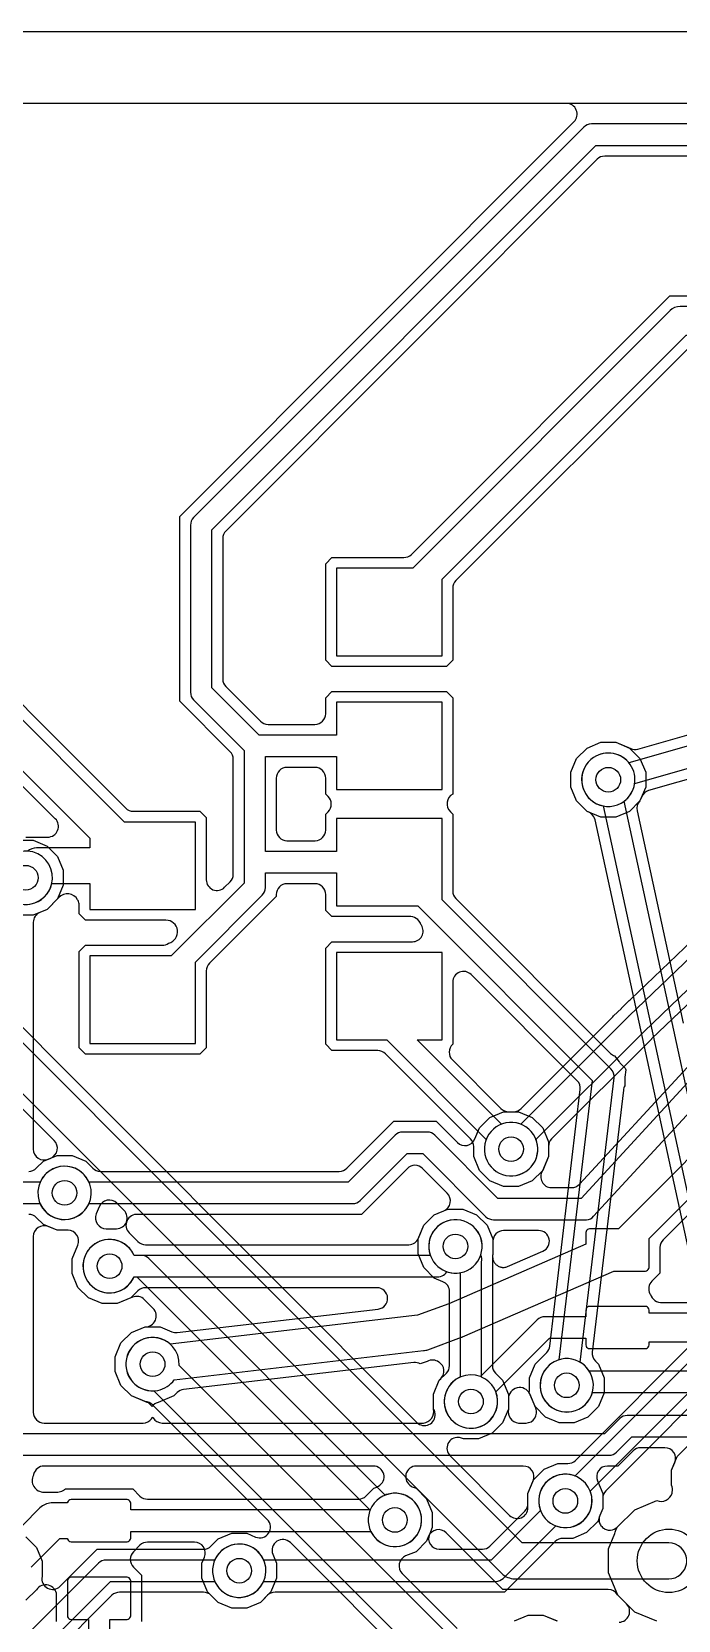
# Model space of a CAD drawing. Header units: millimetres. Extents: x 0 to 56, y 0 to 100.
# Drawn here: x 12.28 to 21.46, y 77.47 to 100 of the extents above; entities that cross this region are included whole.
import ezdxf

# ---------------------------------------------------------------- set-up
doc = ezdxf.new("R2010")
doc.units = ezdxf.units.MM

msp = doc.modelspace()

# ---------------------------------------------------------------- linework, layer by layer
at = {"layer": '16_copper'}
for points in [[(54.832, 98.984), (1.168, 98.984, 0.414214), (1.016, 98.832), (1.016, 70.027, 0.668179)], [(26.808, 91.357), (20.761, 89.632), (20.755, 89.64), (20.72, 89.675), (20.681, 89.705), (20.638, 89.73), (20.592, 89.749), (20.544, 89.762), (20.495, 89.768), (20.445, 89.768), (20.396, 89.762), (20.348, 89.749), (20.302, 89.73), (20.259, 89.705), (20.22, 89.675), (20.185, 89.64), (20.155, 89.601), (20.13, 89.558), (20.111, 89.512), (20.098, 89.464), (20.092, 89.415), (20.092, 89.365), (20.098, 89.316), (20.111, 89.268), (20.13, 89.222), (20.155, 89.179), (20.185, 89.14), (20.22, 89.105), (20.259, 89.075), (20.302, 89.05), (20.348, 89.031), (20.396, 89.018), (20.445, 89.012), (20.495, 89.012), (20.544, 89.018, 0.319665), (20.845, 89.338), (26.871, 91.058)], [(24.054, 90.095), (21.043, 89.237, 0.228936), (20.944, 89.148), (20.92, 89.089), (20.771, 88.94), (20.576, 88.859), (20.364, 88.859), (20.169, 88.94), (20.02, 89.089), (19.939, 89.284), (19.939, 89.496), (20.02, 89.691), (20.169, 89.84), (20.364, 89.921), (20.576, 89.921), (20.789, 89.832, 0.169235), (20.889, 89.826), (24.233, 90.78, 0.050779)], [(12.094, 88.531), (12.306, 88.531), (12.501, 88.45), (12.65, 88.301), (12.731, 88.106), (12.731, 87.894), (12.65, 87.699), (12.501, 87.55), (12.4, 87.509, 0.303346), (12.306, 87.368), (12.306, 84.149, 0.534512), (12.517, 84.008), (12.644, 84.061), (12.856, 84.061), (13.051, 83.98), (13.151, 83.879, 0.198912), (13.259, 83.835), (16.651, 83.835, 0.198912), (16.758, 83.879), (17.424, 84.545), (18.026, 84.545), (18.327, 84.244, 0.534516), (18.575, 84.294), (18.64, 84.451), (18.789, 84.6), (18.984, 84.681), (19.126, 84.681, 0.198912), (19.234, 84.725), (20.525, 86.016, 0.051356), (20.545, 86.041), (20.656, 86.147, 0.005605), (20.658, 86.149), (20.768, 86.259, 0.049682), (20.792, 86.277), (21.662, 87.109, 0.204734)], [(12.181, 87.622, 0.992387), (12.225, 88.378)], [(21.884, 87.111), (20.765, 86.04, 0.005594), (20.762, 86.038), (19.227, 84.503), (19.212, 84.509), (19.164, 84.522), (19.115, 84.528), (19.065, 84.528), (19.016, 84.522), (18.968, 84.509), (18.922, 84.49), (18.879, 84.465), (18.84, 84.435), (18.805, 84.4), (18.775, 84.361), (18.75, 84.318), (18.731, 84.272), (18.718, 84.224), (18.712, 84.175), (18.712, 84.125), (18.718, 84.076), (18.731, 84.028), (18.75, 83.982), (18.775, 83.939), (18.805, 83.9), (18.84, 83.865), (18.879, 83.835), (18.922, 83.81), (18.968, 83.791), (19.016, 83.778), (19.065, 83.772), (19.115, 83.772), (19.164, 83.778, 0.46627), (19.443, 84.287), (20.977, 85.821), (22.095, 86.891, 0.967962)], [(24.426, 86.834), (20.613, 83.02), (20.202, 83.02), (20.187, 83.016), (20.173, 83.008), (20.162, 82.997), (20.154, 82.983), (20.15, 82.968), (20.15, 82.801), (18.206, 81.956), (17.76, 81.793), (14.25, 81.385), (14.25, 81.385), (14.211, 81.415), (14.168, 81.44), (14.122, 81.459), (14.074, 81.472), (14.025, 81.478), (13.975, 81.478), (13.926, 81.472), (13.878, 81.459), (13.832, 81.44), (13.789, 81.415), (13.75, 81.385), (13.715, 81.35), (13.685, 81.311), (13.66, 81.268), (13.641, 81.222), (13.628, 81.174), (13.622, 81.125), (13.622, 81.075), (13.628, 81.026), (13.641, 80.978), (13.66, 80.932), (13.685, 80.889), (13.715, 80.85), (13.75, 80.815), (13.789, 80.785), (13.832, 80.76), (13.878, 80.741), (13.926, 80.728), (13.975, 80.722), (14.025, 80.722), (14.074, 80.728, 0.190854), (14.308, 80.88), (17.848, 81.292, 0.058844), (17.906, 81.305), (18.387, 81.481, 0.014825), (18.401, 81.487), (20.547, 82.42), (20.998, 82.42), (21.013, 82.424), (21.027, 82.432), (21.038, 82.443), (21.046, 82.457), (21.05, 82.472), (21.05, 82.883), (24.654, 86.487)], [(22.082, 86.667), (21.084, 85.713, 0.005594), (21.082, 85.711), (19.665, 84.294, 0.198912), (19.621, 84.186), (19.621, 84.044), (19.537, 83.842, 0.600804), (19.663, 83.605), (19.95, 83.605, 0.209473), (20.062, 83.654), (21.589, 85.31, 0.188394)], [(24.673, 86.29), (21.247, 82.864, 0.198912), (21.202, 82.756), (21.202, 82.392), (21.088, 82.278, 0.327401), (21.061, 82.1), (21.067, 82.09, 0.351295), (21.238, 81.976), (21.882, 81.976, 0.120614)], [(22.07, 81.823), (21.05, 81.823), (21.05, 81.868), (21.046, 81.883), (21.038, 81.897), (21.027, 81.908), (21.013, 81.916), (20.998, 81.92), (20.202, 81.92), (20.187, 81.916), (20.173, 81.908), (20.162, 81.897), (20.154, 81.883), (20.15, 81.868), (20.15, 81.772), (19.57, 81.772, 0.198912), (19.462, 81.728), (18.657, 80.923, 0.957233), (18.352, 80.23), (18.398, 80.211, 0.637025), (18.873, 80.707), (19.633, 81.468), (20.15, 81.468), (20.15, 81.372), (20.154, 81.357), (20.162, 81.343), (20.173, 81.332), (20.187, 81.324), (20.202, 81.32), (20.998, 81.32), (21.013, 81.324), (21.027, 81.332), (21.038, 81.343), (21.046, 81.357), (21.05, 81.372), (21.05, 81.417), (22.07, 81.417)], [(22.984, 81.002), (20.2, 81.002), (20.195, 81.011), (20.165, 81.05), (20.13, 81.085), (20.091, 81.115), (20.048, 81.14), (20.002, 81.159), (19.954, 81.172), (19.905, 81.178), (19.855, 81.178), (19.806, 81.172), (19.758, 81.159), (19.712, 81.14), (19.669, 81.115), (19.63, 81.085), (19.595, 81.05), (19.565, 81.011), (19.54, 80.968), (19.521, 80.922), (19.508, 80.874), (19.502, 80.825), (19.502, 80.775), (19.508, 80.726), (19.521, 80.678), (19.54, 80.632), (19.565, 80.589), (19.595, 80.55), (19.63, 80.515), (19.669, 80.485), (19.712, 80.46), (19.758, 80.441), (19.806, 80.428), (19.855, 80.422), (19.905, 80.422), (19.954, 80.428, 0.282227), (20.244, 80.698), (22.984, 80.698, 0.957229)], [(26.118, 76.278), (23.622, 78.773), (23.622, 79.76, 0.198912), (23.578, 79.868), (23.118, 80.328, 0.198912), (23.01, 80.372), (20.74, 80.372, 0.198912), (20.632, 80.328), (20.417, 80.112), (9.778, 80.112, 0.081845)], [(9.715, 79.808), (20.48, 79.808, 0.198912), (20.588, 79.852), (20.803, 80.068), (22.947, 80.068), (23.318, 79.697), (23.318, 78.71, 0.198912), (23.362, 78.602), (25.858, 76.107, 0.309038)], [(21.16, 77.454), (20.845, 77.584), (20.604, 77.825), (20.474, 78.14), (20.474, 78.48), (20.564, 78.699, 0.053826), (20.573, 78.731), (20.575, 78.745, 0.069909), (20.598, 78.789), (20.845, 79.036), (21.16, 79.166, 0.450919), (21.376, 79.271), (21.379, 79.283, 0.153083), (21.369, 79.384), (21.369, 79.596), (21.415, 79.704, 0.534521), (21.274, 79.915), (20.929, 79.915, 0.198912), (20.822, 79.871), (20.606, 79.655), (20.457, 79.655, 0.534512), (20.316, 79.444), (20.391, 79.266), (20.391, 79.054), (20.35, 78.955, 0.131214), (20.327, 78.876), (20.316, 78.865), (20.161, 78.71), (19.966, 78.629), (19.824, 78.629, 0.198912), (19.716, 78.585), (18.996, 77.865), (15.739, 77.865, 0.198912), (15.631, 77.821), (15.531, 77.72), (15.336, 77.639), (15.124, 77.639), (14.929, 77.72), (14.78, 77.869), (14.699, 78.064), (14.699, 78.276), (14.736, 78.364, 0.534512), (14.595, 78.575), (13.929, 78.575, 0.198909), (13.821, 78.531), (13.728, 78.438, 0.414218), (13.728, 78.222), (13.842, 78.108), (13.842, 77.452)], [(12.278, 78.219), (12.685, 78.626), (12.792, 78.626), (12.794, 78.617), (12.802, 78.603), (12.813, 78.592), (12.827, 78.584), (12.842, 78.58), (13.638, 78.58), (13.653, 78.584), (13.667, 78.592), (13.678, 78.603), (13.686, 78.617), (13.69, 78.632), (13.69, 78.728), (17.098, 78.728, 0.943629), (17.799, 79.012), (17.78, 79.058, 0.647129), (17.09, 79.032), (13.69, 79.032), (13.69, 79.128), (13.686, 79.143), (13.678, 79.157), (13.667, 79.168), (13.653, 79.176), (13.638, 79.18), (12.842, 79.18), (12.827, 79.176), (12.813, 79.168), (12.802, 79.157), (12.794, 79.143), (12.792, 79.134), (12.58, 79.134), (12.561, 79.132, 0.179039), (12.4, 79.06), (12.154, 78.813)], [(12.638, 77.452), (12.638, 77.828, 0.699746), (12.352, 77.901), (12.201, 77.75)]]:
    msp.add_lwpolyline(points, format="xyb", dxfattribs=at)
for points in [[(20.159, 83.148, 0.194436), (20.262, 83.197), (22.037, 85.122, 0.938334), (22.328, 85.82), (22.282, 85.839, 0.651358), (21.813, 85.329), (20.083, 83.452), (18.903, 83.452), (18.008, 84.348, 0.198912), (17.9, 84.392), (17.55, 84.392, 0.198912), (17.442, 84.348), (16.777, 83.682), (13.096, 83.682, 0.957229), (12.391, 83.408), (12.41, 83.362, 0.637026), (13.096, 83.378), (16.84, 83.378, 0.198912), (16.948, 83.422), (17.613, 84.088), (17.837, 84.088), (18.732, 83.192, 0.198912), (18.84, 83.148), (20.15, 83.148)], [(17.639, 82.795, 0.294838), (17.775, 82.889), (17.85, 83.071), (17.999, 83.22), (18.135, 83.276, 0.534516), (18.184, 83.525), (17.833, 83.876, 0.414214), (17.617, 83.876), (16.966, 83.225), (13.768, 83.225, 0.697292), (13.684, 82.946), (13.791, 82.839, 0.198912), (13.899, 82.795), (17.634, 82.795)], [(13.464, 82.118, 0.244665), (13.736, 82.338), (18.02, 82.338, 0.284338), (18.178, 82.411), (18.226, 82.398, 1), (18.374, 83.142), (18.325, 83.148, 0.493144), (17.928, 82.696), (17.941, 82.648), (17.943, 82.642), (13.736, 82.642), (13.73, 82.658), (13.705, 82.701), (13.675, 82.74), (13.64, 82.775), (13.601, 82.805), (13.558, 82.83), (13.512, 82.849), (13.464, 82.862), (13.415, 82.868), (13.365, 82.868), (13.316, 82.862), (13.268, 82.849), (13.222, 82.83), (13.179, 82.805), (13.14, 82.775), (13.105, 82.74), (13.075, 82.701), (13.05, 82.658), (13.031, 82.612), (13.018, 82.564), (13.012, 82.515), (13.012, 82.465), (13.018, 82.416), (13.031, 82.368), (13.05, 82.322), (13.075, 82.279), (13.105, 82.24), (13.14, 82.205), (13.179, 82.175), (13.222, 82.15), (13.268, 82.131), (13.316, 82.118), (13.365, 82.112), (13.415, 82.112)], [(13.865, 80.265, 0.231915), (13.984, 80.325), (13.993, 80.337, -0.013894), (14, 80.35), (14.007, 80.338, 0.260793), (14.136, 80.265), (17.844, 80.265, 0.456858), (17.989, 80.463), (17.989, 80.676), (18.07, 80.871), (18.092, 80.893), (18.099, 80.901, 0.449922), (18.07, 81.127), (18.066, 81.129, 0.275097), (17.897, 81.14), (17.8, 81.104, 0.156153), (17.709, 81.122), (14.439, 80.742, 0.169008), (14.349, 80.698), (14.301, 80.65), (14.078, 80.558, 0.168641), (13.992, 80.498), (13.984, 80.51, 0.130823), (13.922, 80.558), (13.699, 80.65), (13.55, 80.799), (13.469, 80.994), (13.469, 81.206), (13.55, 81.401), (13.699, 81.55), (13.894, 81.631), (14.106, 81.631), (14.275, 81.56, 0.127795), (14.351, 81.55), (17.203, 81.881, 0.94375), (17.185, 82.185), (13.899, 82.185, 0.198912), (13.791, 82.141), (13.691, 82.04), (13.496, 81.959), (13.284, 81.959), (13.089, 82.04), (12.94, 82.189), (12.859, 82.384), (12.859, 82.596), (12.939, 82.789, 0.534512), (12.799, 82.999), (12.644, 82.999), (12.517, 83.052, 0.534512), (12.306, 82.911), (12.306, 80.417, 0.414214), (12.459, 80.265), (13.864, 80.265)], [(18.992, 82.473, 0.08182), (19.04, 82.485), (19.542, 82.703, 0.813415), (19.481, 82.995), (18.983, 82.995, 0.414214), (18.831, 82.843), (18.831, 82.657), (18.829, 82.653), (18.829, 82.65), (18.828, 82.647), (18.828, 82.635), (18.827, 82.623), (18.827, 82.619), (18.827, 82.616), (18.829, 82.604), (18.83, 82.592), (18.831, 82.589), (18.832, 82.586), (18.836, 82.574), (18.84, 82.563), (18.841, 82.56), (18.842, 82.557), (18.849, 82.547), (18.855, 82.536), (18.857, 82.534), (18.859, 82.531), (18.867, 82.522), (18.875, 82.513), (18.878, 82.511), (18.88, 82.509), (18.89, 82.502), (18.9, 82.494), (18.903, 82.493), (18.906, 82.491), (18.917, 82.486), (18.928, 82.481), (18.931, 82.48), (18.934, 82.479), (18.946, 82.477), (18.958, 82.474), (18.961, 82.474), (18.964, 82.473), (18.976, 82.473), (18.989, 82.472)], [(19.302, 80.265, 0.528512), (19.44, 80.476), (19.356, 80.677, 0.803845), (19.051, 80.606), (19.051, 80.461, 0.452962), (19.196, 80.265), (19.299, 80.265)], [(16.927, 79.185, 0.189183), (17.029, 79.229), (17.139, 79.34, 0.084721), (17.195, 79.363), (17.207, 79.37, 0.776906), (17.135, 79.655), (12.459, 79.655, 0.348697), (12.311, 79.537), (12.308, 79.526, 0.577693), (12.459, 79.286), (12.653, 79.286, 0.136851), (12.731, 79.309), (12.74, 79.314, 0.039359), (12.762, 79.332), (13.718, 79.332), (13.821, 79.229, 0.198912), (13.929, 79.185), (16.921, 79.185)], [(18.686, 78.475, 0.189183), (18.788, 78.519), (19.285, 79.016, 0.198912), (19.329, 79.124), (19.329, 79.266), (19.404, 79.444, 0.534512), (19.263, 79.655), (17.745, 79.655, 0.778622), (17.673, 79.369), (17.687, 79.362), (17.741, 79.34), (17.89, 79.191), (17.971, 78.996), (17.971, 78.784), (17.93, 78.686, 0.534515), (18.07, 78.475), (18.681, 78.475)], [(15.304, 77.798, 0.244665), (15.576, 78.018), (18.87, 78.018, 0.198912), (18.978, 78.062), (19.723, 78.807, 0.957233), (20.028, 79.5), (19.982, 79.519, 0.637025), (19.507, 79.023), (18.807, 78.322), (15.576, 78.322), (15.57, 78.338), (15.545, 78.381), (15.515, 78.42), (15.48, 78.455), (15.441, 78.485), (15.398, 78.51), (15.352, 78.529), (15.304, 78.542), (15.255, 78.548), (15.205, 78.548), (15.156, 78.542), (15.108, 78.529), (15.062, 78.51), (15.019, 78.485), (14.98, 78.455), (14.945, 78.42), (14.915, 78.381), (14.89, 78.338), (14.871, 78.292), (14.858, 78.244), (14.852, 78.195), (14.852, 78.145), (14.858, 78.096), (14.871, 78.048), (14.89, 78.002), (14.915, 77.959), (14.945, 77.92), (14.98, 77.885), (15.019, 77.855), (15.062, 77.83), (15.108, 77.811), (15.156, 77.798), (15.205, 77.792), (15.255, 77.792)]]:
    msp.add_lwpolyline(points, format="xyb", close=True, dxfattribs=at)
for points in [[(13.392, 76.318), (13.392, 77.48), (13.638, 77.48), (13.653, 77.484), (13.667, 77.492), (13.678, 77.503), (13.686, 77.517), (13.69, 77.532), (13.69, 78.028), (13.686, 78.043), (13.678, 78.057), (13.667, 78.068), (13.653, 78.076), (13.638, 78.08), (12.842, 78.08), (12.827, 78.076), (12.813, 78.068), (12.802, 78.057), (12.794, 78.043), (12.79, 78.028), (12.79, 77.532), (12.794, 77.517), (12.802, 77.503), (12.813, 77.492), (12.827, 77.484), (12.842, 77.48), (13.088, 77.48), (13.088, 76.154)], [(19.139, 77.46), (19.334, 77.541), (19.546, 77.541), (19.741, 77.46)]]:
    msp.add_lwpolyline(points, dxfattribs=at)
at = {"layer": '1_copper'}
for points in [[(10.804, 91.8), (13.618, 88.987, 0.198912), (13.725, 88.942), (14.673, 88.942), (14.762, 88.853), (14.762, 87.971, 0.668189), (15.023, 87.864), (15.101, 87.942, 0.198905), (15.145, 88.049), (15.145, 89.681, 0.198912), (15.101, 89.788), (14.385, 90.504), (14.385, 93.126), (19.881, 98.622), (19.881, 98.622), (19.983, 98.724, 0.668184), (19.875, 98.984), (1.168, 98.984, 0.414214)], [(33.93, 98.692), (20.23, 98.692, 0.198912), (20.122, 98.648), (14.582, 93.108, 0.198912), (14.538, 93), (14.538, 90.63, 0.198912), (14.582, 90.522), (15.298, 89.807), (15.298, 87.923), (14.264, 86.89), (13.11, 86.89), (13.11, 85.65), (14.61, 85.65), (14.61, 86.804), (15.558, 87.752, 0.198912), (15.602, 87.86), (15.602, 88.068), (16.61, 88.068), (16.61, 87.6), (17.764, 87.6), (20.24, 85.125), (19.77, 81.162, 0.951224), (19.954, 80.428), (20.002, 80.441, 0.641478), (20.072, 81.126), (20.551, 85.162, 0.229812), (20.508, 85.288), (18.11, 87.686), (18.11, 88.84), (16.61, 88.84), (16.61, 88.372), (15.602, 88.372), (15.602, 89.718), (16.61, 89.718), (16.61, 89.25), (18.11, 89.25), (18.11, 90.49), (16.61, 90.49), (16.61, 90.022), (15.513, 90.022), (14.842, 90.693), (14.842, 92.937), (20.293, 98.388), (33.867, 98.388)], [(33.741, 98.235), (20.419, 98.235, 0.198912), (20.312, 98.191), (15.039, 92.918, 0.198912), (14.995, 92.811), (14.995, 90.819, 0.198912), (15.039, 90.712), (15.532, 90.219, 0.198912), (15.639, 90.175), (16.305, 90.175, 0.414214), (16.458, 90.327), (16.458, 90.553), (16.547, 90.642), (18.173, 90.642), (18.262, 90.553), (18.262, 89.187, 0.507148), (18.228, 88.937), (18.262, 88.903), (18.262, 87.812, 0.198912), (18.307, 87.704), (20.503, 85.508, 0.094429), (20.557, 85.473), (20.623, 85.39, 0.029551), (20.635, 85.376), (20.71, 85.301, 0.039278), (20.718, 85.276), (20.706, 85.171, 0.029548), (20.705, 85.153), (20.705, 85.046, 0.104906), (20.684, 84.987), (20.243, 81.27, 0.229819), (20.286, 81.144), (20.33, 81.101), (20.411, 80.906), (20.411, 80.694), (20.33, 80.499), (20.181, 80.35), (19.986, 80.269), (19.774, 80.269), (19.579, 80.35), (19.43, 80.499), (19.348, 80.699, 0.030796), (19.349, 80.72), (19.349, 80.906), (19.43, 81.101), (19.595, 81.266, 0.168374), (19.639, 81.356), (20.071, 84.996, 0.229812), (20.028, 85.121), (18.523, 86.626, 0.668179), (18.262, 86.519), (18.262, 85.637, 0.43156), (18.256, 85.415), (18.946, 84.725, 0.198912), (19.054, 84.681), (19.196, 84.681), (19.391, 84.6), (19.54, 84.451), (19.621, 84.256), (19.621, 84.044), (19.54, 83.849), (19.391, 83.7), (19.196, 83.619), (18.984, 83.619), (18.789, 83.7), (18.64, 83.849), (18.559, 84.044), (18.559, 84.186, 0.198912), (18.515, 84.294), (17.306, 85.503, 0.198912), (17.198, 85.548), (16.547, 85.548), (16.458, 85.637), (16.458, 87.003), (16.547, 87.092), (17.689, 87.092, 0.592639), (17.816, 87.327), (17.809, 87.338, 0.344125), (17.638, 87.448), (16.547, 87.448), (16.458, 87.537), (16.458, 87.763, 0.414214), (16.305, 87.915), (15.907, 87.915, 0.414214), (15.755, 87.763), (15.755, 87.734), (14.807, 86.786, 0.198912), (14.762, 86.678), (14.762, 85.587), (14.673, 85.498), (13.047, 85.498), (12.958, 85.587), (12.958, 86.953), (13.047, 87.042), (14.138, 87.042, 0.153128), (14.225, 87.07), (14.23, 87.073, 0.889322), (14.189, 87.398), (13.047, 87.398), (12.958, 87.487), (12.958, 87.611, 0.114285), (12.942, 87.678), (12.936, 87.688, 0.515958), (12.669, 87.719), (12.501, 87.55), (12.306, 87.469), (12.094, 87.469)], [(21.593, 95.5), (18.307, 92.214, 0.198912), (18.262, 92.106), (18.262, 91.087), (18.173, 90.998), (16.547, 90.998), (16.458, 91.087), (16.458, 92.453), (16.547, 92.542), (17.566, 92.542, 0.198912), (17.674, 92.587), (21.343, 96.256), (24.596, 96.256, 0.303346)], [(12.202, 88.576), (12.511, 88.576, 0.668179), (12.619, 88.837), (10.35, 91.105, 0.303348)], [(21.839, 81.669), (20.282, 88.823, 0.15313), (20.236, 88.902), (20.233, 88.904, 0.106607), (20.169, 88.94), (20.02, 89.089), (19.939, 89.284), (19.939, 89.496), (20.02, 89.691), (20.169, 89.84), (20.364, 89.921), (20.576, 89.921), (20.771, 89.84), (20.92, 89.691), (21.001, 89.496), (21.001, 89.284), (20.92, 89.089, 0.256843), (20.878, 88.949), (21.534, 85.936, 0.593272)], [(22.339, 81.522), (20.693, 89.084, 0.980228), (20.259, 89.705), (20.22, 89.675, 0.620739), (20.395, 89.019), (22.023, 81.539), (19.997, 79.513), (19.982, 79.519), (19.934, 79.532), (19.885, 79.538), (19.835, 79.538), (19.786, 79.532), (19.738, 79.519), (19.692, 79.5), (19.649, 79.475), (19.61, 79.445), (19.575, 79.41), (19.545, 79.371), (19.52, 79.328), (19.501, 79.282), (19.488, 79.234), (19.482, 79.185), (19.482, 79.135), (19.488, 79.086), (19.501, 79.038), (19.52, 78.992), (19.545, 78.949), (19.575, 78.91), (19.61, 78.875), (19.649, 78.845), (19.692, 78.82), (19.738, 78.801), (19.786, 78.788), (19.835, 78.782), (19.885, 78.782), (19.934, 78.788, 0.46627), (20.213, 79.297), (22.298, 81.382, 0.255282)], [(11.351, 86.674), (17.751, 80.274, 0.700297), (18.011, 80.395), (18.008, 80.409, 0.086115), (17.989, 80.464), (17.989, 80.676), (18.07, 80.871), (18.171, 80.971, 0.198912), (18.215, 81.079), (18.215, 82.129, 0.303346), (18.121, 82.27), (17.999, 82.32), (17.85, 82.469), (17.769, 82.664), (17.769, 82.876), (17.85, 83.071), (17.999, 83.22), (18.194, 83.301), (18.406, 83.301), (18.601, 83.22), (18.75, 83.071), (18.831, 82.876), (18.831, 82.66, 0.066347), (18.825, 82.62), (18.825, 81.079, 0.198912), (18.869, 80.971), (18.97, 80.871), (19.052, 80.671, 0.035281), (19.051, 80.65), (19.051, 80.464), (18.97, 80.269), (18.821, 80.12), (18.626, 80.039), (18.414, 80.039, 0.086561), (18.358, 80.059), (18.344, 80.06, 0.698277), (18.224, 79.801), (19.069, 78.955, 0.668179), (19.329, 79.063), (19.329, 79.266), (19.41, 79.461), (19.559, 79.61), (19.754, 79.691), (19.896, 79.691, 0.198912), (20.004, 79.735), (21.798, 81.529, 0.255282)], [(12.241, 83.835, 0.198912), (12.349, 83.879), (12.449, 83.98), (12.554, 84.023, 0.53451), (12.604, 84.272), (10.494, 86.382)], [(7.753, 83.378), (12.404, 83.378, 0.957229), (13.109, 83.652), (13.09, 83.698, 0.637026), (12.404, 83.682), (7.69, 83.682, 0.198912)], [(12.201, 78.65), (12.35, 78.501), (12.431, 78.306), (12.431, 78.087, 0.743518), (12.688, 77.949), (12.991, 78.252), (13.214, 78.475), (14.721, 78.475, 0.198912), (14.829, 78.519), (14.929, 78.62), (15.124, 78.701), (15.336, 78.701), (15.463, 78.648, 0.820692), (15.629, 78.896), (14, 80.525, 0.177828), (13.895, 80.569), (13.699, 80.65), (13.55, 80.799), (13.469, 80.994), (13.469, 81.206), (13.55, 81.401), (13.699, 81.55), (13.894, 81.631, 0.682433), (14.008, 81.891), (13.882, 82.017, 0.303344), (13.715, 82.05), (13.496, 81.959), (13.284, 81.959), (13.089, 82.04), (12.94, 82.189), (12.859, 82.384), (12.859, 82.596), (12.939, 82.789, 0.534512), (12.799, 82.999), (12.644, 82.999), (12.449, 83.08), (12.349, 83.181, 0.198912), (12.241, 83.225)], [(18.38, 77.08), (14.378, 81.081, 0.992387), (13.622, 81.125), (13.622, 81.075, 0.409744), (14.019, 80.722), (17.946, 76.795)], [(22.311, 81.18), (20.435, 79.304, 0.198912), (20.391, 79.196), (20.391, 79.054), (20.35, 78.955), (20.349, 78.954), (20.349, 78.954), (20.345, 78.94), (20.341, 78.926), (20.341, 78.925), (20.34, 78.924), (20.339, 78.909), (20.338, 78.895), (20.338, 78.894), (20.338, 78.893), (20.34, 78.879), (20.341, 78.864), (20.342, 78.864), (20.342, 78.863), (20.347, 78.849), (20.351, 78.835), (20.351, 78.834), (20.352, 78.833), (20.359, 78.821), (20.366, 78.808), (20.367, 78.808), (20.367, 78.807), (20.377, 78.796), (20.387, 78.785), (20.387, 78.785), (20.388, 78.784), (20.4, 78.775), (20.411, 78.767), (20.412, 78.766), (20.413, 78.766), (20.426, 78.76), (20.439, 78.753), (20.44, 78.753), (20.441, 78.753), (20.455, 78.75), (20.469, 78.746), (20.47, 78.746), (20.471, 78.746), (20.485, 78.745), (20.5, 78.745), (20.501, 78.745, 0.181115), (20.598, 78.789), (20.845, 79.036), (21.16, 79.166, 0.450889), (21.376, 79.271), (21.379, 79.283, 0.153094), (21.369, 79.384), (21.369, 79.596), (21.45, 79.791), (21.599, 79.94)], [(20.624, 77.44, 0.661169), (20.729, 77.7), (20.6, 77.829, 0.249031), (20.47, 77.904), (18.972, 77.904), (18.689, 78.186), (18.167, 78.708, 0.53451), (17.919, 78.659), (17.89, 78.589), (17.741, 78.44), (17.593, 78.379, 0.534516), (17.544, 78.131), (18.324, 77.351)], [(12.333, 76.947), (13.403, 78.018), (14.884, 78.018, 0.957229), (15.589, 78.292), (15.57, 78.338, 0.637026), (14.884, 78.322), (13.34, 78.322, 0.198912), (13.232, 78.278), (12.117, 77.163)], [(17.749, 76.776), (15.956, 78.569, 0.820692), (15.708, 78.403), (15.761, 78.276), (15.761, 78.064), (15.68, 77.869), (15.531, 77.72), (15.336, 77.639), (15.124, 77.639), (14.929, 77.72), (14.829, 77.821, 0.198912), (14.721, 77.865), (13.529, 77.865, 0.198912), (13.422, 77.821), (12.555, 76.954, 0.198912)], [(19.139, 77.46), (19.334, 77.541), (19.546, 77.541), (19.742, 77.459, 0.179085)]]:
    msp.add_lwpolyline(points, format="xyb", dxfattribs=at)
for points in [[(18.11, 92.233), (21.574, 95.697), (26.078, 95.697), (26.658, 95.117), (26.658, 93.386, 0.957229), (26.932, 92.681), (26.978, 92.7, 0.637026), (26.962, 93.386), (26.962, 95.18, 0.198912), (26.918, 95.288), (26.292, 95.913, 0.394855), (26.09, 96.103), (21.49, 96.103, 0.198912), (21.346, 96.044), (17.693, 92.39), (16.61, 92.39), (16.61, 91.15), (18.11, 91.15)], [(21.37, 78.059, 0.924472), (21.33, 78.564), (19.245, 78.564), (11.154, 86.655), (11.154, 88.3, 0.198912), (11.08, 88.48), (7.13, 92.43, 1), (6.77, 92.07), (10.646, 88.195), (10.646, 86.55, 0.198912), (10.72, 86.37), (18.96, 78.13, 0.198912), (19.14, 78.056), (21.33, 78.056)], [(12.351, 88.422, 0.133859), (12.225, 88.378), (12.175, 88.378, 1), (12.225, 87.622), (12.274, 87.628, 0.295866), (12.569, 87.916), (13.11, 87.916), (13.11, 87.55), (14.61, 87.55), (14.61, 88.79), (13.599, 88.79), (9.96, 92.43, 0.198912), (9.78, 92.504), (9.49, 92.504, 0.922843), (9.449, 91.999), (9.49, 91.996), (9.675, 91.996), (13.11, 88.561), (13.11, 88.424), (12.37, 88.424)], [(16.309, 88.525, 0.406906), (16.458, 88.677), (16.458, 88.903), (16.492, 88.937, 0.414222), (16.492, 89.153), (16.458, 89.187), (16.458, 89.413, 0.414214), (16.305, 89.565), (15.907, 89.565, 0.414214), (15.755, 89.413), (15.755, 88.677, 0.414214), (15.907, 88.525), (16.305, 88.525)], [(19.164, 83.778, 1), (19.016, 84.522), (18.968, 84.509), (18.953, 84.503), (17.756, 85.7), (18.11, 85.7), (18.11, 86.94), (16.61, 86.94), (16.61, 85.7), (17.324, 85.7), (18.737, 84.287), (18.731, 84.272), (18.718, 84.224), (18.712, 84.175), (18.712, 84.125), (18.718, 84.076), (18.731, 84.028), (18.75, 83.982), (18.775, 83.939), (18.805, 83.9), (18.84, 83.865), (18.879, 83.835), (18.922, 83.81), (18.968, 83.791), (19.016, 83.778), (19.065, 83.772), (19.115, 83.772)], [(13.489, 83.021, 0.663674), (13.595, 83.281), (13.492, 83.384, 0.53451), (13.243, 83.334), (13.201, 83.231, 0.534512), (13.341, 83.021), (13.487, 83.021)], [(18.594, 80.198, 0.733182), (18.672, 80.916), (18.672, 82.55, 0.155043), (18.659, 82.648), (18.672, 82.696, 1), (17.928, 82.844), (17.922, 82.795, 0.487917), (18.368, 82.397), (18.368, 80.916), (18.352, 80.91), (18.309, 80.885), (18.27, 80.855), (18.235, 80.82), (18.205, 80.781), (18.18, 80.738), (18.161, 80.692), (18.148, 80.644), (18.142, 80.595), (18.142, 80.545), (18.148, 80.496), (18.161, 80.448), (18.18, 80.402), (18.205, 80.359), (18.235, 80.32), (18.27, 80.285), (18.309, 80.255), (18.352, 80.23), (18.398, 80.211), (18.446, 80.198), (18.495, 80.192), (18.545, 80.192)], [(17.514, 78.518, 1), (17.366, 79.262), (17.318, 79.249), (17.303, 79.243), (13.948, 82.598, 0.198912), (13.84, 82.642), (13.736, 82.642, 0.957229), (13.031, 82.368), (13.05, 82.322, 0.637026), (13.736, 82.338), (13.777, 82.338), (17.087, 79.027), (17.081, 79.012), (17.068, 78.964), (17.062, 78.915), (17.062, 78.865), (17.068, 78.816), (17.081, 78.768), (17.1, 78.722), (17.125, 78.679), (17.155, 78.64), (17.19, 78.605), (17.229, 78.575), (17.272, 78.55), (17.318, 78.531), (17.366, 78.518), (17.415, 78.512), (17.465, 78.512)]]:
    msp.add_lwpolyline(points, format="xyb", close=True, dxfattribs=at)
at = {"layer": 'drills_PTH'}
msp.add_circle((21.33, 78.31), 0.45, dxfattribs=at)
at = {"layer": 'drills_via_1_16'}
for centre in [(20.47, 89.39), (12.2, 88), (19.09, 84.15), (12.75, 83.53), (18.3, 82.77), (13.39, 82.49), (14, 81.1), (19.88, 80.8), (18.52, 80.57), (19.86, 79.16), (17.44, 78.89), (15.23, 78.17)]:
    msp.add_circle(centre, 0.175, dxfattribs=at)
at = {"layer": 'outline'}
msp.add_lwpolyline([(0, 0), (56, 0), (56, 100), (0, 100), (0, 0)], close=True, dxfattribs=at)

doc.saveas('drawing.dxf')
